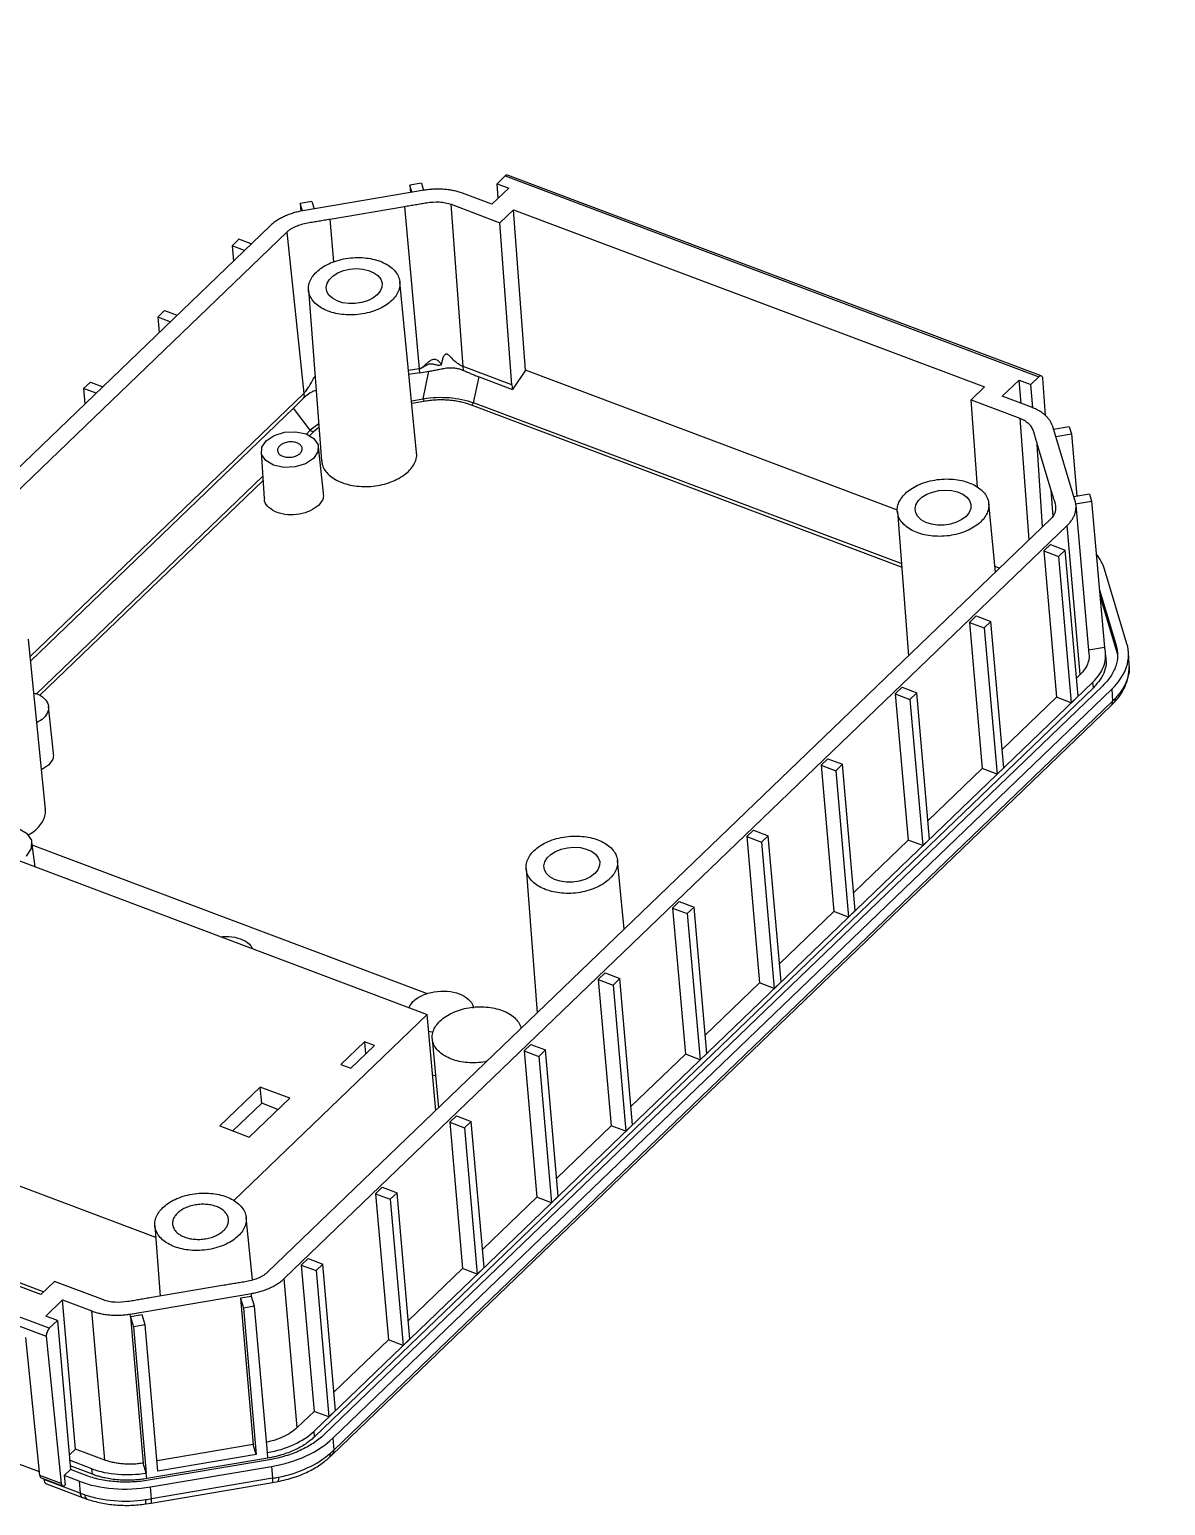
# Model space of a CAD drawing. Header units: inches. Extents: x 1127 to 4647, y 569 to 968.
# Drawn here: x 3734.1 to 3781.6, y 660.7 to 722.5 of the extents above; entities that cross this region are included whole.
import ezdxf

# ---------------------------------------------------------------- set-up
doc = ezdxf.new("R2010")
doc.units = ezdxf.units.IN
doc.styles.get("Standard").update_dxf_attribs({"font": 'txt', "bigfont": 'gbcbig.shx'})
doc.dimstyles.new('2.5', dxfattribs={"dimtxt": 2.5, "dimasz": 2, "dimexe": 0.18, "dimexo": 0.0625, "dimgap": 0.09, "dimtad": 0, "dimzin": 0, "dimdsep": 46, "dimtxsty": 'Standard', "dimcen": 2, "dimadec": 0, "dimazin": 0, "dimtfac": 1, "dimtofl": 0, "dimtmove": 0, "dimatfit": 3, "dimfxl": 1, "dimtolj": 1, "dimtzin": 0, "dimarcsym": 0})

# ---------------------------------------------------------------- blocks, each defined once
blk = doc.blocks.new('*D204')
at = {"color": 0, "lineweight": -2}
for p, q in [((3681.326, 782.479), (3711.13, 782.479)), ((3710.95, 780.479), (3710.95, 780.256)), ((3710.95, 770.687), (3710.95, 770.91)), ((3675.393, 768.687), (3711.13, 768.687)), ((4519.344, 752.718), (4519.344, 719.377)), ((4588.66, 752.718), (4588.66, 719.377)), ((4521.344, 719.557), (4548.912, 719.557)), ((4586.66, 719.557), (4559.092, 719.557))]:
    blk.add_line(p, q, dxfattribs=at)
at = {"color": 0}
for points in [[(3710.617, 780.479), (3711.284, 780.479), (3710.95, 782.479)], [(3710.617, 770.687), (3711.284, 770.687), (3710.95, 768.687)], [(4521.344, 719.89), (4521.344, 719.224), (4519.344, 719.557)], [(4586.66, 719.89), (4586.66, 719.224), (4588.66, 719.557)]]:
    blk.add_solid(points, dxfattribs=at)
at = {"layer": 'Defpoints', "color": 0}
for p in [(3681.263, 782.479), (3710.95, 782.479), (3675.33, 768.687), (4519.344, 752.78), (4588.66, 752.78), (4588.66, 719.557)]:
    blk.add_point(p, dxfattribs=at)
at = {"color": 0, "insert": (3710.95, 775.583), "char_height": 2.5, "attachment_point": 5, "rotation": 90}
blk.add_mtext('\\A1;13.79', dxfattribs=at)
at = {"color": 0, "insert": (4554.002, 719.557), "char_height": 2.5, "attachment_point": 5}
blk.add_mtext('\\A1;69.32', dxfattribs=at)
blk = doc.blocks.new('*D210')
at = {"color": 0, "lineweight": -2}
for p, q in [((3638.446, 838.66), (3637.462, 835.873)), ((3636.263, 830.479), (3636.263, 834.479)), ((3634.263, 832.479), (3638.263, 832.479)), ((4336.588, 744.866), (4336.588, 719.969)), ((4405.904, 744.866), (4405.904, 719.969)), ((4338.588, 720.149), (4366.156, 720.149)), ((4403.904, 720.149), (4376.336, 720.149))]:
    blk.add_line(p, q, dxfattribs=at)
at = {"color": 0}
for points in [[(3637.148, 835.984), (3637.776, 835.762), (3636.796, 833.987)], [(4338.588, 720.482), (4338.588, 719.815), (4336.588, 720.149)], [(4403.904, 720.482), (4403.904, 719.815), (4405.904, 720.149)]]:
    blk.add_solid(points, dxfattribs=at)
at = {"layer": 'Defpoints', "color": 0}
for p in [(3636.796, 833.987), (3635.73, 830.97), (4336.588, 744.929), (4405.904, 744.929), (4405.904, 720.149)]:
    blk.add_point(p, dxfattribs=at)
at = {"color": 0, "insert": (3640.072, 843.263), "char_height": 2.5, "attachment_point": 5, "rotation": 70.5473}
blk.add_mtext('\\A1;∅3.20', dxfattribs=at)
at = {"color": 0, "insert": (4371.246, 720.149), "char_height": 2.5, "attachment_point": 5}
blk.add_mtext('\\A1;69.32', dxfattribs=at)
blk = doc.blocks.new('*D213')
at = {"color": 0, "lineweight": -2}
for p, q in [((3752.251, 781.886), (3750.251, 781.886)), ((3754.251, 780.821), (3754.251, 782.066)), ((3756.751, 780.821), (3756.751, 782.066)), ((3758.751, 781.886), (3760.751, 781.886)), ((4341.246, 738.518), (4341.246, 723.143)), ((4401.246, 738.518), (4401.246, 723.143)), ((4343.246, 723.323), (4366.781, 723.323)), ((4399.246, 723.323), (4375.711, 723.323))]:
    blk.add_line(p, q, dxfattribs=at)
at = {"color": 0}
for points in [[(3752.251, 782.219), (3752.251, 781.552), (3754.251, 781.886)], [(3758.751, 782.219), (3758.751, 781.552), (3756.751, 781.886)], [(4343.246, 723.657), (4343.246, 722.99), (4341.246, 723.323)], [(4399.246, 723.657), (4399.246, 722.99), (4401.246, 723.323)]]:
    blk.add_solid(points, dxfattribs=at)
at = {"layer": 'Defpoints', "color": 0}
for p in [(3756.751, 781.886), (3754.251, 780.759), (3756.751, 780.759), (4341.246, 738.58), (4401.246, 738.58), (4401.246, 723.323)]:
    blk.add_point(p, dxfattribs=at)
at = {"color": 0, "char_height": 2.5, "attachment_point": 5}
for s, insert in [('\\A1;2.50', (3764.383, 781.886)), ('\\A1;60.00', (4371.246, 723.323))]:
    blk.add_mtext(s, dxfattribs=dict(at, insert=insert))

msp = doc.modelspace()

# ---------------------------------------------------------------- linework, layer by layer
at = {"color": 7, "linetype": 'Continuous', "lineweight": 15}
for p, q in [((3776.437, 707.992), (3754.091, 716.396)), ((3750.598, 715.76), (3745.522, 714.901)), ((3750.482, 716.059), (3749.992, 715.976)), ((3750.083, 715.673), (3749.992, 715.976)), ((3749.992, 715.976), (3750.019, 715.662)), ((3750.482, 716.059), (3750.574, 715.756)), ((3754.136, 715.85), (3753.43, 715.171)), ((3753.649, 716.033), (3753.986, 716.357)), ((3753.649, 716.033), (3754.136, 715.85)), ((3753.702, 715.433), (3753.649, 716.033)), ((3753.986, 716.357), (3776.332, 707.953)), ((3745.898, 715.283), (3745.407, 715.201)), ((3745.499, 714.896), (3745.407, 715.201)), ((3745.407, 715.201), (3745.435, 714.881)), ((3745.898, 715.283), (3745.989, 714.98)), ((3751.722, 715.17), (3753.771, 714.399)), ((3752.224, 708.383), (3751.722, 715.17)), ((3753.43, 715.171), (3752.203, 715.632)), ((3746.657, 714.555), (3749.771, 715.081)), ((3749.771, 715.081), (3750.385, 708.286)), ((3753.771, 714.399), (3754.336, 714.943)), ((3754.336, 714.943), (3774.065, 707.524)), ((3754.833, 708.225), (3754.336, 714.943)), ((3744.145, 714.269), (3711.364, 682.74)), ((3712.063, 682.478), (3744.844, 714.007)), ((3744.844, 714.007), (3745.554, 707.255)), ((3754.273, 707.613), (3753.771, 714.399)), ((3742.837, 713.709), (3742.554, 713.437)), ((3743.076, 713.241), (3742.554, 713.437)), ((3742.554, 713.437), (3742.61, 712.793)), ((3743.358, 713.513), (3742.837, 713.709)), ((3745.752, 711.584), (3746.297, 704.435)), ((3750.282, 704.784), (3749.577, 711.918)), ((3739.445, 710.446), (3739.727, 710.718)), ((3739.966, 710.25), (3739.445, 710.446)), ((3739.445, 710.446), (3739.501, 709.803)), ((3739.727, 710.718), (3740.249, 710.522)), ((3754.273, 707.613), (3752.224, 708.383)), ((3752.239, 708.217), (3752.224, 708.383)), ((3736.335, 707.456), (3736.618, 707.728)), ((3736.618, 707.728), (3737.14, 707.531)), ((3750.4, 708.112), (3749.96, 708.038)), ((3750.385, 708.286), (3750.4, 708.112)), ((3750.4, 708.112), (3750.798, 708.18)), ((3750.552, 707.03), (3750.798, 708.18)), ((3752.664, 706.862), (3752.896, 707.946)), ((3752.896, 707.946), (3754.29, 707.421)), ((3754.833, 708.225), (3754.29, 707.421)), ((3770.412, 702.366), (3754.833, 708.225)), ((3774.802, 707.133), (3775.509, 707.813)), ((3775.509, 707.813), (3775.996, 707.63)), ((3775.594, 706.835), (3775.509, 707.813)), ((3775.996, 707.63), (3776.332, 707.953)), ((3776.491, 707.891), (3776.606, 706.333)), ((3736.857, 707.259), (3736.335, 707.456)), ((3736.335, 707.456), (3736.392, 706.812)), ((3745.554, 707.255), (3745.569, 707.089)), ((3754.273, 707.613), (3754.29, 707.421)), ((3774.065, 707.524), (3773.499, 706.98)), ((3776.029, 706.672), (3774.802, 707.133)), ((3776.082, 706.647), (3775.996, 707.63)), ((3745.121, 706.631), (3734.121, 696.051)), ((3745.829, 705.706), (3745.121, 706.631)), ((3773.499, 706.98), (3775.548, 706.209)), ((3773.77, 703.323), (3773.499, 706.98)), ((3777.861, 702.739), (3776.922, 705.86)), ((3777.61, 705.857), (3776.956, 705.747)), ((3777.61, 705.857), (3777.7, 705.555)), ((3777.047, 705.445), (3777.7, 705.555)), ((3777.7, 705.555), (3777.929, 702.949)), ((3743.769, 704.807), (3743.897, 702.85)), ((3746.387, 703.068), (3746.172, 705.017)), ((3776.27, 705.115), (3776.846, 703.201)), ((3778.458, 703.038), (3777.805, 702.928)), ((3778.458, 703.038), (3778.549, 702.737)), ((3770.412, 702.309), (3770.874, 696.261)), ((3774.522, 699.77), (3774.238, 702.644)), ((3777.872, 702.622), (3778.549, 702.737)), ((3778.44, 696.328), (3777.894, 702.57)), ((3778.549, 702.737), (3779.085, 696.612)), ((3776.821, 701.981), (3744.039, 670.452)), ((3744.738, 670.189), (3777.519, 701.718)), ((3778.066, 695.476), (3777.519, 701.718)), ((3776.827, 700.926), (3776.545, 700.654)), ((3776.827, 700.926), (3777.444, 700.694)), ((3776.545, 700.654), (3777.081, 694.529)), ((3776.545, 700.654), (3777.161, 700.422)), ((3777.444, 700.694), (3777.161, 700.422)), ((3777.161, 700.422), (3777.697, 694.297)), ((3777.98, 694.569), (3777.444, 700.694)), ((3774.517, 699.814), (3774.554, 699.801)), ((3780.029, 696.772), (3779.09, 699.892)), ((3778.873, 699.027), (3779.575, 696.695)), ((3778.894, 698.793), (3779.596, 696.461)), ((3773.718, 697.935), (3773.435, 697.663)), ((3773.718, 697.935), (3774.334, 697.703)), ((3773.435, 697.663), (3773.971, 691.538)), ((3773.435, 697.663), (3774.052, 697.431)), ((3774.334, 697.703), (3774.052, 697.431)), ((3774.052, 697.431), (3774.588, 691.307)), ((3774.871, 691.578), (3774.334, 697.703)), ((3734.735, 689.831), (3734.03, 696.965)), ((3779.085, 696.612), (3778.425, 696.5)), ((3779.575, 696.695), (3779.596, 696.461)), ((3779.151, 696.138), (3779.131, 696.372)), ((3779.596, 696.461), (3779.632, 696.294)), ((3780.122, 695.895), (3780.093, 696.409)), ((3778.066, 695.476), (3777.913, 695.33)), ((3780.108, 695.894), (3780.114, 695.785)), ((3778.6, 695.163), (3745.986, 663.796)), ((3778.62, 694.929), (3746.007, 663.562)), ((3779.011, 695.009), (3746.397, 663.641)), ((3779.393, 694.872), (3746.769, 663.495)), ((3770.609, 694.945), (3770.326, 694.673)), ((3770.609, 694.945), (3771.225, 694.713)), ((3778.62, 694.929), (3778.6, 695.163)), ((3779.393, 694.872), (3779.421, 694.365)), ((3735.08, 692.193), (3734.866, 694.142)), ((3746.745, 662.801), (3779.356, 694.166)), ((3779.421, 694.365), (3746.81, 663)), ((3770.326, 694.673), (3770.862, 688.548)), ((3770.326, 694.673), (3770.942, 694.441)), ((3771.225, 694.713), (3770.942, 694.441)), ((3770.942, 694.441), (3771.478, 688.316)), ((3771.761, 688.588), (3771.225, 694.713)), ((3777.081, 694.529), (3774.804, 692.339)), ((3777.697, 694.297), (3777.081, 694.529)), ((3777.98, 694.569), (3777.697, 694.297)), ((3779.356, 694.166), (3779.484, 694.295)), ((3734.863, 691.688), (3734.571, 691.495)), ((3767.499, 691.954), (3767.216, 691.682)), ((3767.216, 691.682), (3767.753, 685.557)), ((3767.216, 691.682), (3767.833, 691.45)), ((3767.499, 691.954), (3768.116, 691.722)), ((3768.116, 691.722), (3767.833, 691.45)), ((3768.652, 685.597), (3768.116, 691.722)), ((3767.833, 691.45), (3768.369, 685.325)), ((3773.971, 691.538), (3771.695, 689.349)), ((3774.588, 691.307), (3773.971, 691.538)), ((3774.871, 691.578), (3774.588, 691.307)), ((3728.943, 689.441), (3750.726, 681.249)), ((3764.39, 688.963), (3764.107, 688.691)), ((3764.107, 688.691), (3764.643, 682.567)), ((3764.107, 688.691), (3764.724, 688.46)), ((3764.39, 688.963), (3765.006, 688.731)), ((3765.006, 688.731), (3764.724, 688.46)), ((3765.542, 682.607), (3765.006, 688.731)), ((3770.862, 688.548), (3768.585, 686.358)), ((3771.478, 688.316), (3770.862, 688.548)), ((3771.761, 688.588), (3771.478, 688.316)), ((3734.3, 687.426), (3734.164, 688.454)), ((3750.738, 682.108), (3734.18, 688.335)), ((3764.724, 688.46), (3765.26, 682.335)), ((3754.865, 687.356), (3755.327, 681.308)), ((3758.975, 684.817), (3758.691, 687.691)), ((3761.28, 685.973), (3760.998, 685.701)), ((3760.998, 685.701), (3761.534, 679.576)), ((3760.998, 685.701), (3761.614, 685.469)), ((3761.28, 685.973), (3761.897, 685.741)), ((3761.897, 685.741), (3761.614, 685.469)), ((3761.614, 685.469), (3762.15, 679.344)), ((3762.433, 679.616), (3761.897, 685.741)), ((3767.753, 685.557), (3765.476, 683.367)), ((3768.369, 685.325), (3767.753, 685.557)), ((3768.652, 685.597), (3768.369, 685.325)), ((3758.171, 682.982), (3757.888, 682.71)), ((3757.888, 682.71), (3758.424, 676.585)), ((3757.888, 682.71), (3758.505, 682.478)), ((3758.171, 682.982), (3758.787, 682.75)), ((3758.787, 682.75), (3758.505, 682.478)), ((3758.505, 682.478), (3759.041, 676.354)), ((3759.324, 676.625), (3758.787, 682.75)), ((3764.643, 682.567), (3762.366, 680.377)), ((3765.26, 682.335), (3764.643, 682.567)), ((3765.542, 682.607), (3765.26, 682.335)), ((3750.726, 681.249), (3742.623, 673.456)), ((3751.079, 677.222), (3750.726, 681.249)), ((3750.967, 680.489), (3750.789, 680.527)), ((3748.101, 680.099), (3747.112, 679.147)), ((3747.523, 678.993), (3748.512, 679.944)), ((3748.512, 679.944), (3748.101, 680.099)), ((3748.101, 680.099), (3748.146, 679.592)), ((3750.937, 680.23), (3751.191, 677.331)), ((3755.061, 679.992), (3754.779, 679.72)), ((3755.061, 679.992), (3755.678, 679.76)), ((3739.356, 671.91), (3718.766, 679.653)), ((3754.779, 679.72), (3755.315, 673.595)), ((3754.779, 679.72), (3755.395, 679.488)), ((3755.678, 679.76), (3755.395, 679.488)), ((3755.395, 679.488), (3755.931, 673.363)), ((3756.214, 673.635), (3755.678, 679.76)), ((3761.534, 679.576), (3759.257, 677.386)), ((3762.15, 679.344), (3761.534, 679.576)), ((3762.433, 679.616), (3762.15, 679.344)), ((3747.112, 679.147), (3747.523, 678.993)), ((3750.948, 678.718), (3751.072, 678.691)), ((3743.732, 678.206), (3742.036, 676.575)), ((3744.965, 677.743), (3743.732, 678.206)), ((3743.792, 677.524), (3743.732, 678.206)), ((3743.792, 677.524), (3742.589, 676.367)), ((3743.269, 676.111), (3744.965, 677.743)), ((3744.472, 677.268), (3743.792, 677.524)), ((3734.547, 669.516), (3714.819, 676.935)), ((3751.952, 677.001), (3751.669, 676.729)), ((3751.952, 677.001), (3752.569, 676.769)), ((3734.897, 668.101), (3712.551, 676.505)), ((3742.036, 676.575), (3743.269, 676.111)), ((3751.669, 676.729), (3752.206, 670.604)), ((3751.669, 676.729), (3752.286, 676.497)), ((3752.569, 676.769), (3752.286, 676.497)), ((3752.286, 676.497), (3752.822, 670.372)), ((3753.105, 670.644), (3752.569, 676.769)), ((3758.424, 676.585), (3756.148, 674.396)), ((3759.041, 676.354), (3758.424, 676.585)), ((3759.324, 676.625), (3759.041, 676.354)), ((3712.427, 676.171), (3734.773, 667.767)), ((3719.833, 675.215), (3734.671, 669.635)), ((3748.843, 674.01), (3748.56, 673.738)), ((3748.56, 673.738), (3749.096, 667.614)), ((3748.56, 673.738), (3749.176, 673.507)), ((3748.843, 674.01), (3749.459, 673.778)), ((3749.459, 673.778), (3749.176, 673.507)), ((3749.995, 667.654), (3749.459, 673.778)), ((3749.176, 673.507), (3749.713, 667.382)), ((3755.315, 673.595), (3753.038, 671.405)), ((3755.931, 673.363), (3755.315, 673.595)), ((3756.214, 673.635), (3755.931, 673.363)), ((3743.401, 670.132), (3743.144, 672.738)), ((3739.318, 672.403), (3739.543, 669.451)), ((3745.733, 671.02), (3745.451, 670.748)), ((3745.451, 670.748), (3745.987, 664.623)), ((3745.451, 670.748), (3746.067, 670.516)), ((3745.733, 671.02), (3746.35, 670.788)), ((3746.35, 670.788), (3746.067, 670.516)), ((3746.886, 664.663), (3746.35, 670.788)), ((3753.105, 670.644), (3752.822, 670.372)), ((3735.112, 670.059), (3734.547, 669.516)), ((3737.161, 669.289), (3735.112, 670.059)), ((3745.284, 663.947), (3744.738, 670.189)), ((3746.067, 670.516), (3746.603, 664.391)), ((3752.206, 670.604), (3749.929, 668.414)), ((3752.822, 670.372), (3752.206, 670.604)), ((3734.485, 662.09), (3714.741, 669.515)), ((3738.286, 668.699), (3743.361, 669.557)), ((3742.226, 669.904), (3739.113, 669.378)), ((3743.371, 669.44), (3742.899, 669.36)), ((3743.371, 669.44), (3743.361, 669.557)), ((3743.497, 669.024), (3743.371, 669.44)), ((3734.747, 668.608), (3735.454, 669.288)), ((3735.454, 669.288), (3736.681, 668.827)), ((3736, 663.046), (3735.454, 669.288)), ((3737.227, 662.585), (3736.681, 668.827)), ((3742.899, 669.36), (3743.435, 663.236)), ((3742.899, 669.36), (3743.024, 668.944)), ((3743.497, 669.024), (3743.024, 668.944)), ((3743.024, 668.944), (3743.56, 662.819)), ((3744.033, 662.899), (3743.497, 669.024)), ((3735.234, 668.425), (3734.747, 668.608)), ((3734.897, 668.101), (3735.234, 668.425)), ((3735.234, 668.425), (3735.78, 662.183)), ((3738.296, 668.582), (3738.286, 668.699)), ((3738.787, 668.665), (3738.296, 668.582)), ((3738.296, 668.582), (3738.421, 668.166)), ((3738.296, 668.582), (3738.832, 662.457)), ((3738.912, 668.249), (3738.421, 668.166)), ((3738.421, 668.166), (3738.958, 662.041)), ((3738.912, 668.249), (3738.787, 668.665)), ((3739.448, 662.124), (3738.912, 668.249)), ((3734.501, 661.939), (3733.915, 667.719)), ((3734.773, 667.767), (3735.399, 661.601)), ((3749.096, 667.614), (3746.819, 665.424)), ((3749.713, 667.382), (3749.096, 667.614)), ((3749.995, 667.654), (3749.713, 667.382)), ((3745.987, 664.623), (3745.284, 663.947)), ((3746.603, 664.391), (3745.987, 664.623)), ((3746.886, 664.663), (3746.603, 664.391)), ((3743.435, 663.236), (3739.41, 662.555)), ((3743.56, 662.819), (3743.435, 663.236)), ((3746.007, 663.562), (3745.986, 663.796)), ((3746.769, 663.495), (3746.81, 663)), ((3736, 663.046), (3735.728, 662.784)), ((3737.227, 662.585), (3736, 663.046)), ((3744.053, 662.665), (3738.978, 661.807)), ((3744.124, 662.598), (3739.048, 661.739)), ((3743.56, 662.819), (3739.448, 662.124)), ((3744.053, 662.665), (3744.033, 662.899)), ((3746.609, 662.675), (3746.745, 662.801)), ((3735.78, 662.183), (3735.52, 661.933)), ((3736.68, 662.222), (3735.746, 662.573)), ((3736.701, 661.988), (3735.767, 662.339)), ((3736.487, 661.918), (3735.78, 662.183)), ((3736.701, 661.988), (3736.68, 662.222)), ((3738.958, 662.041), (3738.832, 662.457)), ((3738.978, 661.807), (3738.958, 662.041)), ((3739.132, 661.461), (3744.208, 662.319)), ((3744.208, 662.319), (3744.249, 661.823)), ((3735.399, 661.601), (3734.501, 661.939)), ((3734.553, 661.844), (3735.452, 661.506)), ((3734.67, 661.8), (3734.673, 661.773)), ((3736.186, 661.204), (3734.673, 661.773)), ((3734.779, 661.584), (3736.292, 661.014)), ((3735.52, 661.933), (3735.559, 661.548)), ((3736.145, 661.698), (3735.52, 661.933)), ((3735.559, 661.548), (3735.557, 661.545)), ((3736.145, 661.698), (3736.186, 661.204)), ((3739.174, 660.964), (3739.132, 661.461)), ((3739.165, 660.782), (3744.241, 661.641)), ((3744.249, 661.823), (3739.174, 660.964)), ((3744.24, 661.641), (3744.462, 661.681)), ((3736.293, 661.014), (3736.48, 660.947)), ((3738.941, 660.747), (3739.165, 660.782))]:
    msp.add_line(p, q, dxfattribs=at)
at = {"color": 8, "linetype": 'Continuous', "lineweight": 15}
for p, q in [((3746.819, 712.764), (3746.657, 714.555)), ((3750.385, 708.286), (3749.943, 708.211)), ((3745.554, 707.255), (3734.102, 696.24)), ((3750.068, 706.948), (3750.552, 707.03)), ((3750.582, 706.915), (3750.08, 706.83)), ((3770.59, 699.982), (3752.576, 706.756)), ((3770.579, 700.124), (3752.664, 706.862)), ((3746.179, 705.978), (3745.829, 705.706)), ((3775.548, 706.209), (3775.925, 701.119)), ((3745.666, 705.549), (3745.829, 705.706)), ((3745.96, 705.637), (3745.791, 705.475)), ((3746.191, 705.823), (3745.96, 705.637)), ((3776.495, 701.668), (3776.27, 705.115)), ((3734.359, 694.674), (3743.836, 703.789)), ((3743.847, 703.606), (3734.485, 694.6)), ((3776.846, 703.201), (3776.918, 702.099)), ((3774.692, 699.934), (3774.498, 700.007))]:
    msp.add_line(p, q, dxfattribs=at)
at = {"color": 7, "linetype": 'Continuous', "lineweight": 15, "flags": 128}
for points in [[(3748.631, 711.378), (3748.452, 711.241), (3748.23, 711.13), (3747.978, 711.053), (3747.709, 711.012), (3747.438, 711.011), (3747.179, 711.049), (3746.946, 711.125), (3746.752, 711.234), (3746.607, 711.37), (3746.519, 711.526), (3746.493, 711.694), (3746.53, 711.864), (3746.629, 712.028), (3746.783, 712.176), (3746.985, 712.301), (3747.223, 712.396), (3747.486, 712.456), (3747.758, 712.476), (3748.025, 712.458), (3748.272, 712.4), (3748.487, 712.308), (3748.658, 712.184), (3748.775, 712.037), (3748.832, 711.874), (3748.827, 711.704), (3748.758, 711.535), (3748.631, 711.378)], [(3776.332, 707.953), (3776.361, 707.976), (3776.388, 707.991), (3776.415, 707.996), (3776.438, 707.992), (3776.458, 707.979), (3776.474, 707.957), (3776.485, 707.927), (3776.491, 707.891)], [(3743.98, 705.273), (3744.317, 705.496), (3744.753, 705.628), (3745.222, 705.649), (3745.654, 705.556), (3745.981, 705.364), (3746.155, 705.1), (3746.149, 704.807), (3745.964, 704.527), (3745.627, 704.305), (3745.191, 704.173), (3744.721, 704.152), (3744.29, 704.244), (3743.962, 704.437), (3743.788, 704.7), (3743.795, 704.994), (3743.98, 705.273)], [(3773.292, 702.104), (3773.113, 701.967), (3772.891, 701.856), (3772.639, 701.778), (3772.37, 701.738), (3772.098, 701.737), (3771.839, 701.775), (3771.607, 701.851), (3771.412, 701.959), (3771.268, 702.096), (3771.18, 702.252), (3771.154, 702.42), (3771.191, 702.59), (3771.289, 702.754), (3771.444, 702.902), (3771.645, 703.027), (3771.884, 703.122), (3772.146, 703.181), (3772.418, 703.202), (3772.685, 703.184), (3772.933, 703.126), (3773.148, 703.033), (3773.318, 702.91), (3773.436, 702.763), (3773.493, 702.6), (3773.487, 702.429), (3773.419, 702.261), (3773.292, 702.104)], [(3731.466, 688.492), (3731.63, 688.738), (3732.019, 688.996), (3732.524, 689.148), (3733.067, 689.173), (3733.566, 689.066), (3733.945, 688.843), (3734.146, 688.538), (3734.138, 688.199), (3733.924, 687.876), (3733.924, 687.876)], [(3757.745, 687.151), (3757.565, 687.013), (3757.344, 686.903), (3757.092, 686.825), (3756.823, 686.785), (3756.551, 686.784), (3756.292, 686.822), (3756.06, 686.898), (3755.865, 687.006), (3755.721, 687.143), (3755.633, 687.299), (3755.607, 687.467), (3755.644, 687.637), (3755.742, 687.801), (3755.897, 687.949), (3756.098, 688.074), (3756.337, 688.169), (3756.599, 688.228), (3756.871, 688.249), (3757.138, 688.23), (3757.386, 688.173), (3757.601, 688.08), (3757.771, 687.957), (3757.888, 687.81), (3757.946, 687.647), (3757.94, 687.476), (3757.872, 687.308), (3757.745, 687.151)]]:
    msp.add_lwpolyline(points, dxfattribs=at)
at = {"color": 8, "linetype": 'Continuous', "lineweight": 15, "flags": 128}
msp.add_lwpolyline([(3744.49, 661.866), (3744.491, 661.811), (3744.49, 661.765), (3744.486, 661.727), (3744.48, 661.701), (3744.47, 661.685), (3744.462, 661.681)], dxfattribs=at)
at = {"color": 7, "linetype": 'Continuous', "lineweight": 15}
for centre, radius, start, end in [((3754.07, 716.291), 0.107, 78.71085, 141.95806), ((3752.527, 707.49), 2.028, 193.12655, 196.46805), ((3752.117, 707.226), 0.657, 314.41174, 326.35332), ((3746.189, 706.236), 0.641, 235.80669, 249.04318), ((3734.886, 661.768), 0.214, 178.73548, 239.75862)]:
    msp.add_arc(centre, radius, start, end, dxfattribs=at)
at = {"color": 8, "linetype": 'Continuous', "lineweight": 15}
for centre, radius, start, end in [((3779.18, 694.334), 0.243, 316.42121, 7.43447), ((3779.288, 694.468), 0.261, 318.47759, 5.50059), ((3746.453, 662.834), 0.223, 314.38186, 9.92576), ((3746.569, 662.969), 0.243, 316.39247, 7.43596), ((3743.944, 661.745), 0.315, 340.6011, 14.2407), ((3736.4, 661.199), 0.214, 178.71857, 239.9012), ((3736.571, 661.113), 0.189, 173.84089, 241.25246), ((3738.239, 660.795), 0.704, 356.09107, 10.73543), ((3738.869, 660.887), 0.315, 340.6011, 14.2407)]:
    msp.add_arc(centre, radius, start, end, dxfattribs=at)
at = {"color": 7, "linetype": 'Continuous', "lineweight": 15}
for centre, major_axis, ratio, start_param, end_param in [((3775.165, 699.228), (3.986, 0.349), 0.621561, 0.128482, 0.405196), ((3776.104, 696.108), (3.986, 0.349), 0.621561, 5.626421, 6.411667), ((3743.481, 664.732), (3.985, 0.348), 0.621927, 4.841046, 5.626292), ((3738.406, 663.874), (3.985, 0.348), 0.621927, 4.0558, 4.841046)]:
    msp.add_ellipse(centre, major_axis=major_axis, ratio=ratio, start_param=start_param, end_param=end_param, dxfattribs=at)
for points, knots in [([(3752.203, 715.632), (3752.173, 715.643), (3752.115, 715.664), (3752.023, 715.692), (3751.93, 715.718), (3751.835, 715.74), (3751.738, 715.759), (3751.639, 715.775), (3751.537, 715.788), (3751.4, 715.801), (3751.227, 715.81), (3751.016, 715.806), (3750.806, 715.791), (3750.667, 715.77), (3750.598, 715.76)], [0, 0, 0, 0, 0.0630419, 0.1256318, 0.1879197, 0.2500577, 0.3121992, 0.3744973, 0.4371042, 0.5001697, 0.6250748, 0.750095, 0.8750284, 1, 1, 1, 1]), ([(3749.771, 715.081), (3749.849, 715.094), (3750.005, 715.12), (3750.199, 715.153), (3750.352, 715.18), (3750.467, 715.202), (3750.584, 715.222), (3750.837, 715.259), (3751.103, 715.281), (3751.361, 715.259), (3751.488, 715.238), (3751.61, 715.209), (3751.685, 715.183), (3751.722, 715.17)], [0, 0, 0, 0, 0.118511, 0.236225, 0.294292, 0.352359, 0.411276, 0.472501, 0.733695, 0.800057, 0.867164, 0.933685, 1, 1, 1, 1]), ([(3745.522, 714.901), (3745.487, 714.895), (3745.418, 714.883), (3745.316, 714.861), (3745.216, 714.836), (3745.118, 714.808), (3745.022, 714.777), (3744.927, 714.743), (3744.835, 714.706), (3744.715, 714.654), (3744.572, 714.582), (3744.414, 714.486), (3744.27, 714.382), (3744.187, 714.307), (3744.145, 714.269)], [0, 0, 0, 0, 0.0630151, 0.1255807, 0.1878468, 0.2499656, 0.3120903, 0.3743743, 0.4369695, 0.5000257, 0.6249452, 0.7499885, 0.8749735, 1, 1, 1, 1]), ([(3744.844, 714.007), (3744.857, 714.019), (3744.883, 714.043), (3744.925, 714.077), (3744.97, 714.11), (3745.033, 714.153), (3745.119, 714.203), (3745.261, 714.27), (3745.462, 714.338), (3745.709, 714.396), (3745.919, 714.433), (3746.075, 714.458), (3746.23, 714.481), (3746.424, 714.515), (3746.579, 714.541), (3746.657, 714.555)], [0, 0, 0, 0, 0.0330922, 0.0661671, 0.0993209, 0.1326491, 0.1995132, 0.2659153, 0.3870142, 0.5276943, 0.6477746, 0.7058191, 0.7638636, 0.8815325, 1, 1, 1, 1]), ([(3746.087, 712.335), (3746.019, 712.27), (3745.901, 712.131), (3745.784, 711.905), (3745.737, 711.665), (3745.768, 711.421), (3745.88, 711.19), (3746.06, 710.989), (3746.295, 710.821), (3746.573, 710.691), (3746.89, 710.598), (3747.243, 710.544), (3747.623, 710.535), (3748.016, 710.575), (3748.395, 710.665), (3748.733, 710.796), (3749.021, 710.958), (3749.253, 711.144), (3749.43, 711.352), (3749.546, 711.578), (3749.594, 711.818), (3749.562, 712.062), (3749.451, 712.293), (3749.27, 712.494), (3749.036, 712.662), (3748.757, 712.792), (3748.441, 712.885), (3748.088, 712.939), (3747.708, 712.949), (3747.314, 712.908), (3746.936, 712.818), (3746.598, 712.687), (3746.31, 712.525), (3746.155, 712.401), (3746.087, 712.335)], [0, 0, 0, 0, 0.029997, 0.060005, 0.092161, 0.125, 0.157838, 0.189994, 0.219986, 0.25, 0.279992, 0.310005, 0.342161, 0.375, 0.407838, 0.439994, 0.469986, 0.5, 0.529992, 0.560005, 0.592161, 0.625, 0.657838, 0.689994, 0.719986, 0.75, 0.779992, 0.810005, 0.842161, 0.875, 0.907838, 0.939994, 0.969992, 1, 1, 1, 1]), ([(3750.385, 708.286), (3750.394, 708.287), (3750.412, 708.291), (3750.439, 708.301), (3750.467, 708.314), (3750.496, 708.331), (3750.534, 708.356), (3750.583, 708.395), (3750.639, 708.445), (3750.695, 708.498), (3750.752, 708.55), (3750.81, 708.598), (3750.875, 708.642), (3750.943, 708.676), (3751.02, 708.69), (3751.093, 708.676), (3751.152, 708.644), (3751.204, 708.601), (3751.245, 708.556), (3751.284, 708.505), (3751.306, 708.47), (3751.318, 708.452)], [0, 0, 0, 0, 0.021341, 0.044161, 0.068869, 0.095786, 0.125161, 0.179869, 0.250499, 0.313294, 0.376015, 0.445606, 0.501351, 0.568311, 0.626215, 0.683891, 0.751221, 0.809298, 0.875555, 0.932864, 1, 1, 1, 1]), ([(3750.385, 708.286), (3750.394, 708.287), (3750.413, 708.291), (3750.442, 708.301), (3750.472, 708.313), (3750.508, 708.33), (3750.555, 708.356), (3750.611, 708.39), (3750.668, 708.424), (3750.741, 708.463), (3750.841, 708.499), (3750.943, 708.489), (3751.019, 708.472), (3751.078, 708.458), (3751.136, 708.445), (3751.196, 708.437), (3751.257, 708.436), (3751.298, 708.447), (3751.318, 708.452)], [0, 0, 0, 0, 0.027547, 0.057395, 0.089869, 0.125222, 0.175165, 0.250515, 0.322498, 0.375798, 0.500074, 0.624695, 0.68746, 0.750333, 0.818419, 0.875688, 0.940248, 1, 1, 1, 1]), ([(3750.798, 708.18), (3750.859, 708.19), (3750.982, 708.212), (3751.136, 708.241), (3751.258, 708.266), (3751.343, 708.284), (3751.434, 708.304), (3751.545, 708.32), (3751.682, 708.329), (3751.83, 708.323), (3751.974, 708.302), (3752.112, 708.268), (3752.197, 708.234), (3752.239, 708.217)], [0, 0, 0, 0, 0.125321, 0.25096, 0.314536, 0.376437, 0.425212, 0.501157, 0.600707, 0.700438, 0.800314, 0.900204, 1, 1, 1, 1]), ([(3751.318, 708.452), (3751.324, 708.473), (3751.338, 708.524), (3751.36, 708.626), (3751.382, 708.721), (3751.411, 708.796), (3751.43, 708.834), (3751.452, 708.867), (3751.481, 708.893), (3751.513, 708.906), (3751.547, 708.904), (3751.58, 708.891), (3751.614, 708.867), (3751.645, 708.839), (3751.677, 708.807), (3751.716, 708.763), (3751.765, 708.706), (3751.83, 708.642), (3751.903, 708.582), (3751.98, 708.525), (3752.054, 708.476), (3752.119, 708.435), (3752.175, 708.404), (3752.208, 708.39), (3752.224, 708.383)], [0, 0, 0, 0, 0.05208, 0.124225, 0.248564, 0.282915, 0.310926, 0.345712, 0.373218, 0.393089, 0.412808, 0.436137, 0.46346, 0.499071, 0.525635, 0.562053, 0.624946, 0.688179, 0.74976, 0.812915, 0.874727, 0.921487, 0.962933, 1, 1, 1, 1]), ([(3745.554, 707.255), (3745.571, 707.273), (3745.609, 707.313), (3745.684, 707.413), (3745.823, 707.598), (3745.913, 707.793), (3745.994, 707.933), (3746.023, 707.958), (3746.028, 707.962)], [0, 0, 0, 0, 0.099227, 0.217459, 0.434891, 0.86955, 0.978711, 1, 1, 1, 1]), ([(3752.239, 708.217), (3752.295, 708.192), (3752.405, 708.143), (3752.57, 708.073), (3752.734, 708.007), (3752.842, 707.966), (3752.896, 707.946)], [0, 0, 0, 0, 0.254015, 0.505348, 0.754006, 1, 1, 1, 1]), ([(3745.121, 706.631), (3745.158, 706.667), (3745.232, 706.739), (3745.344, 706.851), (3745.456, 706.968), (3745.531, 707.048), (3745.569, 707.089)], [0, 0, 0, 0, 0.245994, 0.494652, 0.745985, 1, 1, 1, 1]), ([(3745.569, 707.089), (3745.649, 707.159), (3745.768, 707.263), (3745.954, 707.35), (3746.042, 707.374), (3746.072, 707.382)], [0, 0, 0, 0, 0.567876, 0.850202, 1, 1, 1, 1]), ([(3752.576, 706.756), (3752.543, 706.769), (3752.476, 706.793), (3752.373, 706.826), (3752.27, 706.856), (3752.165, 706.883), (3752.059, 706.906), (3751.952, 706.926), (3751.843, 706.943), (3751.734, 706.957), (3751.593, 706.97), (3751.421, 706.979), (3751.215, 706.98), (3751.007, 706.969), (3750.795, 706.949), (3750.654, 706.927), (3750.582, 706.915)], [0, 0, 0, 0, 0.057914, 0.11501, 0.171385, 0.22714, 0.282379, 0.33721, 0.391741, 0.446086, 0.500356, 0.598005, 0.696157, 0.795459, 0.896542, 1, 1, 1, 1]), ([(3776.922, 705.86), (3776.915, 705.881), (3776.902, 705.923), (3776.875, 705.986), (3776.843, 706.046), (3776.807, 706.106), (3776.766, 706.164), (3776.72, 706.22), (3776.669, 706.275), (3776.595, 706.346), (3776.492, 706.43), (3776.353, 706.521), (3776.199, 706.603), (3776.086, 706.649), (3776.029, 706.672)], [0, 0, 0, 0, 0.063015, 0.125581, 0.187847, 0.249966, 0.31209, 0.374374, 0.436969, 0.500026, 0.624945, 0.749988, 0.874973, 1, 1, 1, 1]), ([(3775.548, 706.209), (3775.566, 706.202), (3775.603, 706.188), (3775.654, 706.165), (3775.704, 706.139), (3775.767, 706.103), (3775.839, 706.053), (3775.934, 705.969), (3776.026, 705.849), (3776.098, 705.699), (3776.138, 705.57), (3776.165, 705.474), (3776.189, 705.378), (3776.226, 705.259), (3776.255, 705.163), (3776.27, 705.115)], [0, 0, 0, 0, 0.033117, 0.066223, 0.099414, 0.132785, 0.199707, 0.266154, 0.387191, 0.52787, 0.647903, 0.705927, 0.763951, 0.881577, 1, 1, 1, 1]), ([(3744.546, 705.061), (3744.582, 705.096), (3744.68, 705.162), (3744.875, 705.222), (3745.085, 705.23), (3745.272, 705.189), (3745.416, 705.106), (3745.495, 704.989), (3745.49, 704.857), (3745.408, 704.736), (3745.263, 704.639), (3745.069, 704.579), (3744.858, 704.57), (3744.672, 704.612), (3744.528, 704.694), (3744.449, 704.812), (3744.453, 704.943), (3744.509, 705.025), (3744.546, 705.061)], [0, 0, 0, 0, 0.0600271, 0.125, 0.1899729, 0.25, 0.3100271, 0.375, 0.4399729, 0.5, 0.5600271, 0.625, 0.6899729, 0.75, 0.8100271, 0.875, 0.9399729, 1, 1, 1, 1]), ([(3746.305, 704.437), (3746.31, 704.381), (3746.321, 704.244), (3746.426, 704.038), (3746.605, 703.829), (3746.851, 703.65), (3747.152, 703.508), (3747.497, 703.407), (3747.872, 703.353), (3748.263, 703.347), (3748.656, 703.388), (3749.034, 703.477), (3749.383, 703.609), (3749.691, 703.779), (3749.945, 703.98), (3750.136, 704.206), (3750.251, 704.446), (3750.298, 704.643), (3750.278, 704.754), (3750.273, 704.784)], [0, 0, 0, 0, 0.042957, 0.105182, 0.167407, 0.229632, 0.291858, 0.354083, 0.416308, 0.478533, 0.540759, 0.602984, 0.665209, 0.727434, 0.78966, 0.851885, 0.91411, 0.976335, 1, 1, 1, 1]), ([(3770.747, 703.061), (3770.679, 702.995), (3770.561, 702.857), (3770.445, 702.631), (3770.397, 702.391), (3770.429, 702.147), (3770.54, 701.916), (3770.721, 701.715), (3770.955, 701.547), (3771.234, 701.417), (3771.55, 701.323), (3771.903, 701.27), (3772.283, 701.26), (3772.677, 701.301), (3773.056, 701.391), (3773.393, 701.522), (3773.681, 701.684), (3773.913, 701.87), (3774.091, 702.077), (3774.207, 702.304), (3774.254, 702.544), (3774.223, 702.788), (3774.112, 703.019), (3773.931, 703.22), (3773.696, 703.387), (3773.418, 703.517), (3773.101, 703.611), (3772.749, 703.665), (3772.368, 703.674), (3771.975, 703.634), (3771.596, 703.544), (3771.258, 703.413), (3770.97, 703.251), (3770.816, 703.127), (3770.747, 703.061)], [0, 0, 0, 0, 0.029997, 0.060005, 0.092161, 0.125, 0.157838, 0.189994, 0.219986, 0.25, 0.279992, 0.310005, 0.342161, 0.375, 0.407838, 0.439994, 0.469986, 0.5, 0.529992, 0.560005, 0.592161, 0.625, 0.657838, 0.689994, 0.719986, 0.75, 0.779992, 0.810005, 0.842161, 0.875, 0.907838, 0.939994, 0.969992, 1, 1, 1, 1]), ([(3746.17, 702.563), (3746.062, 702.48), (3745.846, 702.314), (3745.373, 702.177), (3744.877, 702.154), (3744.415, 702.252), (3744.077, 702.458), (3743.902, 702.676), (3743.915, 702.815), (3743.919, 702.852)], [0, 0, 0, 0, 0.157187, 0.314373, 0.47156, 0.628746, 0.785933, 0.943119, 1, 1, 1, 1]), ([(3746.367, 703.069), (3746.375, 702.996), (3746.393, 702.821), (3746.252, 702.658), (3746.17, 702.563)], [0, 0, 0, 0, 0.4148611, 1, 1, 1, 1]), ([(3776.846, 703.201), (3776.86, 703.153), (3776.888, 703.058), (3776.924, 702.938), (3776.955, 702.844), (3776.979, 702.774), (3777.002, 702.701), (3777.039, 702.546), (3777.052, 702.38), (3776.994, 702.216), (3776.949, 702.134), (3776.893, 702.055), (3776.845, 702.006), (3776.821, 701.981)], [0, 0, 0, 0, 0.118556, 0.236313, 0.2944, 0.352487, 0.411426, 0.472676, 0.733933, 0.800251, 0.867299, 0.933741, 1, 1, 1, 1]), ([(3777.519, 701.718), (3777.539, 701.738), (3777.578, 701.777), (3777.631, 701.836), (3777.68, 701.897), (3777.724, 701.959), (3777.763, 702.022), (3777.797, 702.086), (3777.826, 702.151), (3777.859, 702.238), (3777.887, 702.348), (3777.9, 702.48), (3777.894, 702.611), (3777.872, 702.697), (3777.861, 702.739)], [0, 0, 0, 0, 0.063042, 0.125632, 0.18792, 0.250058, 0.312199, 0.374497, 0.437104, 0.50017, 0.625075, 0.750095, 0.875028, 1, 1, 1, 1]), ([(3778.6, 695.163), (3778.825, 695.38), (3778.986, 695.622), (3779.152, 696.117), (3779.157, 696.372), (3779.085, 696.612)], [0, 0, 0, 0, 0.5, 0.5, 1, 1, 1, 1]), ([(3779.575, 696.695), (3779.618, 696.554), (3779.637, 696.41), (3779.631, 696.119), (3779.605, 695.974), (3779.533, 695.759), (3779.503, 695.688), (3779.433, 695.547), (3779.392, 695.476), (3779.255, 695.269), (3779.143, 695.136), (3779.011, 695.009)], [0, 0, 0, 0, 0.25, 0.25, 0.5, 0.5, 0.625, 0.625, 0.75, 0.75, 1, 1, 1, 1]), ([(3778.431, 696.327), (3778.436, 696.298), (3778.457, 696.181), (3778.405, 695.973), (3778.286, 695.714), (3778.139, 695.555), (3778.066, 695.476)], [0, 0, 0, 0, 0.103, 0.401999, 0.70097, 1, 1, 1, 1]), ([(3779.138, 696.136), (3779.146, 696.094), (3779.174, 695.929), (3779.102, 695.634), (3778.932, 695.266), (3778.724, 695.041), (3778.62, 694.929)], [0, 0, 0, 0, 0.103054, 0.401998, 0.700966, 1, 1, 1, 1]), ([(3779.506, 694.321), (3779.588, 694.417), (3779.766, 694.622), (3779.96, 694.979), (3780.1, 695.382), (3780.116, 695.664), (3780.124, 695.808)], [0, 0, 0, 0, 0.216857, 0.465945, 0.727146, 1, 1, 1, 1]), ([(3734.254, 694.701), (3734.285, 694.695), (3734.463, 694.661), (3734.696, 694.495), (3734.881, 694.232), (3734.87, 693.93), (3734.7, 693.653), (3734.477, 693.525), (3734.376, 693.467)], [0, 0, 0, 0, 0.042751, 0.2407503, 0.4387495, 0.6367488, 0.834748, 1, 1, 1, 1]), ([(3735.06, 692.194), (3735.068, 692.121), (3735.086, 691.946), (3734.945, 691.783), (3734.863, 691.688)], [0, 0, 0, 0, 0.414861, 1, 1, 1, 1]), ([(3734.001, 688.757), (3734.047, 688.781), (3734.197, 688.86), (3734.396, 689.028), (3734.589, 689.252), (3734.704, 689.493), (3734.751, 689.69), (3734.731, 689.801), (3734.726, 689.831)], [0, 0, 0, 0, 0.090706, 0.298293, 0.5058799, 0.7134669, 0.9210539, 1, 1, 1, 1]), ([(3755.2, 688.108), (3755.132, 688.042), (3755.014, 687.904), (3754.898, 687.678), (3754.85, 687.438), (3754.882, 687.193), (3754.993, 686.963), (3755.174, 686.762), (3755.408, 686.594), (3755.687, 686.464), (3756.003, 686.37), (3756.356, 686.317), (3756.736, 686.307), (3757.13, 686.348), (3757.508, 686.438), (3757.846, 686.569), (3758.134, 686.731), (3758.366, 686.917), (3758.544, 687.124), (3758.66, 687.351), (3758.707, 687.591), (3758.676, 687.835), (3758.565, 688.066), (3758.384, 688.267), (3758.149, 688.434), (3757.871, 688.564), (3757.554, 688.658), (3757.201, 688.712), (3756.821, 688.721), (3756.428, 688.68), (3756.049, 688.591), (3755.711, 688.46), (3755.423, 688.298), (3755.269, 688.173), (3755.2, 688.108)], [0, 0, 0, 0, 0.029997, 0.060005, 0.092161, 0.125, 0.157838, 0.189994, 0.219986, 0.25, 0.279992, 0.310005, 0.342161, 0.375, 0.407838, 0.439994, 0.469986, 0.5, 0.529992, 0.560005, 0.592161, 0.625, 0.657838, 0.689994, 0.719986, 0.75, 0.779992, 0.810005, 0.842161, 0.875, 0.907838, 0.939994, 0.969992, 1, 1, 1, 1]), ([(3742.087, 684.498), (3742.197, 684.507), (3742.487, 684.532), (3742.919, 684.421), (3743.274, 684.235), (3743.364, 684.068), (3743.398, 684.004)], [0, 0, 0, 0, 0.189125, 0.5, 0.810875, 1, 1, 1, 1]), ([(3749.962, 681.536), (3750.008, 681.621), (3750.114, 681.817), (3750.499, 682.057), (3751.012, 682.215), (3751.569, 682.24), (3752.085, 682.13), (3752.46, 681.9), (3752.653, 681.668), (3752.642, 681.525), (3752.639, 681.496)], [0, 0, 0, 0, 0.108716, 0.251193, 0.393671, 0.536149, 0.678627, 0.821104, 0.963582, 1, 1, 1, 1]), ([(3751.264, 680.973), (3751.339, 681.037), (3751.489, 681.167), (3751.781, 681.325), (3752.108, 681.448), (3752.463, 681.531), (3752.83, 681.57), (3753.197, 681.564), (3753.549, 681.513), (3753.872, 681.419), (3754.154, 681.286), (3754.385, 681.118), (3754.55, 680.922), (3754.639, 680.765), (3754.649, 680.674), (3754.651, 680.658)], [0, 0, 0, 0, 0.081945, 0.16389, 0.245835, 0.327781, 0.409726, 0.491671, 0.573616, 0.655561, 0.737506, 0.819451, 0.901397, 0.983342, 1, 1, 1, 1]), ([(3753.217, 679.279), (3753.193, 679.273), (3753.052, 679.239), (3752.779, 679.218), (3752.413, 679.221), (3752.061, 679.273), (3751.738, 679.367), (3751.456, 679.501), (3751.226, 679.668), (3751.056, 679.864), (3750.954, 680.08), (3750.922, 680.308), (3750.964, 680.539), (3751.073, 680.766), (3751.2, 680.904), (3751.264, 680.973)], [0, 0, 0, 0, 0.016658, 0.098603, 0.180549, 0.262494, 0.344439, 0.426384, 0.508329, 0.590274, 0.672219, 0.754165, 0.83611, 0.918055, 1, 1, 1, 1]), ([(3739.653, 673.155), (3739.585, 673.089), (3739.467, 672.951), (3739.351, 672.724), (3739.303, 672.484), (3739.335, 672.24), (3739.446, 672.01), (3739.627, 671.808), (3739.861, 671.641), (3740.14, 671.511), (3740.456, 671.417), (3740.809, 671.364), (3741.189, 671.354), (3741.583, 671.395), (3741.961, 671.485), (3742.299, 671.616), (3742.587, 671.778), (3742.819, 671.964), (3742.997, 672.171), (3743.113, 672.398), (3743.16, 672.638), (3743.129, 672.882), (3743.018, 673.113), (3742.837, 673.314), (3742.602, 673.481), (3742.324, 673.611), (3742.007, 673.705), (3741.654, 673.759), (3741.274, 673.768), (3740.881, 673.727), (3740.502, 673.638), (3740.164, 673.507), (3739.876, 673.345), (3739.722, 673.22), (3739.653, 673.155)], [0, 0, 0, 0, 0.029997, 0.060005, 0.092161, 0.125, 0.157838, 0.189994, 0.219986, 0.25, 0.279992, 0.310005, 0.342161, 0.375, 0.407838, 0.439994, 0.469986, 0.5, 0.529992, 0.560005, 0.592161, 0.625, 0.657838, 0.689994, 0.719986, 0.75, 0.779992, 0.810005, 0.842161, 0.875, 0.907838, 0.939994, 0.969992, 1, 1, 1, 1]), ([(3742.198, 672.198), (3742.156, 672.158), (3742.061, 672.082), (3741.884, 671.982), (3741.678, 671.902), (3741.447, 671.848), (3741.207, 671.822), (3740.974, 671.828), (3740.757, 671.861), (3740.564, 671.919), (3740.393, 671.998), (3740.249, 672.101), (3740.138, 672.224), (3740.071, 672.365), (3740.051, 672.514), (3740.081, 672.661), (3740.152, 672.8), (3740.26, 672.926), (3740.402, 673.041), (3740.579, 673.14), (3740.786, 673.22), (3741.017, 673.275), (3741.257, 673.3), (3741.489, 673.294), (3741.706, 673.261), (3741.9, 673.204), (3742.07, 673.124), (3742.214, 673.021), (3742.325, 672.898), (3742.392, 672.757), (3742.412, 672.609), (3742.383, 672.462), (3742.312, 672.323), (3742.239, 672.238), (3742.198, 672.198)], [0, 0, 0, 0, 0.0299919, 0.0600017, 0.0924825, 0.1249997, 0.1574805, 0.1899977, 0.2199807, 0.2499997, 0.2799827, 0.3100017, 0.3424825, 0.3749997, 0.4074805, 0.4399977, 0.4699807, 0.4999997, 0.5299827, 0.5600017, 0.5924825, 0.6249997, 0.6574805, 0.6899977, 0.7199807, 0.7499997, 0.7799827, 0.8100017, 0.8424825, 0.8749997, 0.9074805, 0.9399977, 0.96999, 1, 1, 1, 1]), ([(3744.039, 670.452), (3744.026, 670.44), (3744.001, 670.416), (3743.958, 670.382), (3743.913, 670.348), (3743.85, 670.305), (3743.764, 670.256), (3743.622, 670.189), (3743.421, 670.12), (3743.174, 670.062), (3742.964, 670.026), (3742.808, 670.001), (3742.653, 669.977), (3742.46, 669.944), (3742.304, 669.918), (3742.226, 669.904)], [0, 0, 0, 0, 0.033117, 0.066223, 0.099414, 0.132785, 0.199707, 0.266154, 0.387191, 0.52787, 0.647903, 0.705927, 0.763951, 0.881577, 1, 1, 1, 1]), ([(3743.361, 669.557), (3743.396, 669.564), (3743.465, 669.576), (3743.567, 669.598), (3743.667, 669.623), (3743.765, 669.651), (3743.862, 669.682), (3743.956, 669.716), (3744.049, 669.753), (3744.168, 669.805), (3744.311, 669.877), (3744.469, 669.973), (3744.614, 670.076), (3744.697, 670.152), (3744.738, 670.189)], [0, 0, 0, 0, 0.0630151, 0.1255807, 0.1878468, 0.2499656, 0.3120903, 0.3743743, 0.4369695, 0.5000257, 0.6249452, 0.7499885, 0.8749735, 1, 1, 1, 1]), ([(3736.681, 668.827), (3736.71, 668.816), (3736.769, 668.795), (3736.86, 668.766), (3736.953, 668.741), (3737.048, 668.719), (3737.145, 668.7), (3737.245, 668.684), (3737.346, 668.671), (3737.483, 668.658), (3737.657, 668.649), (3737.867, 668.653), (3738.078, 668.668), (3738.217, 668.689), (3738.286, 668.699)], [0, 0, 0, 0, 0.063042, 0.125632, 0.18792, 0.250058, 0.312199, 0.374497, 0.437104, 0.50017, 0.625075, 0.750095, 0.875028, 1, 1, 1, 1]), ([(3739.113, 669.378), (3739.034, 669.365), (3738.879, 669.339), (3738.685, 669.306), (3738.531, 669.278), (3738.416, 669.257), (3738.299, 669.237), (3738.046, 669.2), (3737.78, 669.177), (3737.522, 669.2), (3737.395, 669.221), (3737.273, 669.25), (3737.199, 669.276), (3737.161, 669.289)], [0, 0, 0, 0, 0.118556, 0.236313, 0.2944, 0.352487, 0.411426, 0.472676, 0.733933, 0.800251, 0.867299, 0.933741, 1, 1, 1, 1]), ([(3734.897, 668.101), (3734.86, 668.065), (3734.825, 668.008), (3734.779, 667.884), (3734.768, 667.818), (3734.773, 667.767)], [0, 0, 0, 0, 0.5, 0.5, 1, 1, 1, 1]), ([(3745.284, 663.947), (3745.198, 663.873), (3745.027, 663.725), (3744.691, 663.545), (3744.345, 663.409), (3744.102, 663.358), (3743.995, 663.336)], [0, 0, 0, 0, 0.264258, 0.528574, 0.792772, 1, 1, 1, 1]), ([(3744.033, 662.899), (3744.424, 662.965), (3744.802, 663.08), (3745.469, 663.386), (3745.761, 663.579), (3745.986, 663.796)], [0, 0, 0, 0, 0.5, 0.5, 1, 1, 1, 1]), ([(3746.007, 663.562), (3745.984, 663.54), (3745.938, 663.497), (3745.864, 663.434), (3745.787, 663.373), (3745.707, 663.314), (3745.581, 663.227), (3745.401, 663.119), (3745.159, 662.996), (3744.9, 662.889), (3744.658, 662.807), (3744.44, 662.746), (3744.248, 662.701), (3744.118, 662.677), (3744.053, 662.665)], [0, 0, 0, 0, 0.050064, 0.100029, 0.149971, 0.199967, 0.250096, 0.374996, 0.500053, 0.624988, 0.74999, 0.833381, 0.916598, 1, 1, 1, 1]), ([(3746.397, 663.641), (3746.265, 663.514), (3746.115, 663.395), (3745.781, 663.174), (3745.6, 663.075), (3745.311, 662.942), (3745.211, 662.9), (3745.005, 662.823), (3744.899, 662.787), (3744.575, 662.689), (3744.353, 662.637), (3744.124, 662.598)], [0, 0, 0, 0, 0.25, 0.25, 0.5, 0.5, 0.625, 0.625, 0.75, 0.75, 1, 1, 1, 1]), ([(3744.462, 661.681), (3744.695, 661.735), (3745.143, 661.839), (3745.732, 662.086), (3746.223, 662.362), (3746.484, 662.574), (3746.609, 662.675)], [0, 0, 0, 0, 0.283091, 0.544107, 0.783079, 1, 1, 1, 1]), ([(3746.672, 662.873), (3746.696, 662.894), (3746.743, 662.936), (3746.788, 662.979), (3746.81, 663)], [0, 0, 0, 0, 0.499936, 1, 1, 1, 1]), ([(3736.68, 662.222), (3737.008, 662.099), (3737.381, 662.018), (3738.16, 661.957), (3738.567, 661.975), (3738.958, 662.041)], [0, 0, 0, 0, 0.5, 0.5, 1, 1, 1, 1]), ([(3738.978, 661.807), (3738.939, 661.801), (3738.86, 661.788), (3738.742, 661.772), (3738.623, 661.76), (3738.503, 661.75), (3738.324, 661.74), (3738.085, 661.736), (3737.79, 661.75), (3737.501, 661.783), (3737.252, 661.827), (3737.042, 661.878), (3736.867, 661.928), (3736.756, 661.968), (3736.701, 661.988)], [0, 0, 0, 0, 0.050052, 0.100004, 0.149934, 0.19992, 0.250038, 0.374925, 0.499975, 0.624917, 0.749932, 0.833341, 0.916578, 1, 1, 1, 1]), ([(3738.832, 662.457), (3738.797, 662.452), (3738.728, 662.441), (3738.623, 662.428), (3738.518, 662.418), (3738.413, 662.412), (3738.309, 662.409), (3738.204, 662.409), (3738.1, 662.412), (3737.961, 662.421), (3737.791, 662.44), (3737.594, 662.476), (3737.404, 662.523), (3737.286, 662.564), (3737.227, 662.585)], [0, 0, 0, 0, 0.063015, 0.125581, 0.187847, 0.249966, 0.31209, 0.374374, 0.436969, 0.500026, 0.624945, 0.749988, 0.874973, 1, 1, 1, 1]), ([(3734.501, 661.939), (3734.505, 661.915), (3734.514, 661.869), (3734.541, 661.853), (3734.554, 661.845)], [0, 0, 0, 0, 0.506395, 1, 1, 1, 1]), ([(3735.399, 661.601), (3735.404, 661.551), (3735.424, 661.516), (3735.482, 661.496), (3735.52, 661.51), (3735.557, 661.545)], [0, 0, 0, 0, 0.5, 0.5, 1, 1, 1, 1]), ([(3739.048, 661.739), (3738.828, 661.702), (3738.605, 661.678), (3738.157, 661.656), (3737.936, 661.658), (3737.611, 661.681), (3737.503, 661.692), (3737.29, 661.72), (3737.184, 661.737), (3736.873, 661.799), (3736.675, 661.852), (3736.487, 661.918)], [0, 0, 0, 0, 0.25, 0.25, 0.5, 0.5, 0.625, 0.625, 0.75, 0.75, 1, 1, 1, 1]), ([(3736.48, 660.947), (3736.671, 660.89), (3737.052, 660.777), (3737.672, 660.695), (3738.307, 660.676), (3738.73, 660.723), (3738.941, 660.747)], [0, 0, 0, 0, 0.251213, 0.501417, 0.750926, 1, 1, 1, 1]), ([(3738.93, 660.926), (3738.971, 660.932), (3739.052, 660.944), (3739.133, 660.958), (3739.174, 660.964)], [0, 0, 0, 0, 0.500103, 1, 1, 1, 1])]:
    msp.add_open_spline(points, degree=3, knots=knots, dxfattribs=at)
for points in [[(3750.552, 707.03), (3751.311, 707.146), (3752.021, 707.089), (3752.664, 706.862)], [(3779.421, 694.365), (3779.466, 694.408), (3779.508, 694.45), (3779.548, 694.493)], [(3744.49, 661.866), (3745.352, 662.035), (3746.128, 662.393), (3746.672, 662.873)], [(3744.249, 661.823), (3744.33, 661.836), (3744.41, 661.851), (3744.49, 661.866)], [(3736.186, 661.204), (3736.251, 661.179), (3736.317, 661.156), (3736.383, 661.133)], [(3736.383, 661.133), (3737.145, 660.874), (3738.051, 660.8), (3738.93, 660.926)]]:
    msp.add_open_spline(points, degree=3, dxfattribs=at)
at = {"color": 8, "linetype": 'Continuous', "lineweight": 15}
msp.add_open_spline([(3780.114, 695.785), (3780.117, 695.753), (3780.131, 695.58), (3780.045, 695.269), (3779.864, 694.863), (3779.653, 694.616), (3779.548, 694.493)], degree=3, knots=[0, 0, 0, 0, 0.071942, 0.383342, 0.692691, 1, 1, 1, 1], dxfattribs=at)

# ---------------------------------------------------------------- dimensions: what is measured, and where the dimension line sits
for base, p1, p2, picture, middle in [((4405.904, 720.149), (4336.588, 744.929), (4405.904, 744.929), '*D210', (4371.246, 720.149)), ((4401.246, 723.323), (4341.246, 738.58), (4401.246, 738.58), '*D213', (4371.246, 723.323)), ((3756.751, 781.886), (3754.251, 780.759), (3756.751, 780.759), '*D213', (3764.383, 781.886))]:
    dim = msp.add_linear_dim(base=base, p1=p1, p2=p2, dimstyle='2.5')
    dim.commit()
    dim.dimension.update_dxf_attribs({"geometry": picture, "text_midpoint": middle})
dim = msp.add_diameter_dim_2p(p1=(3635.73, 830.97), p2=(3636.796, 833.987), dimstyle='2.5')
dim.commit()
dim.dimension.update_dxf_attribs({"geometry": '*D210', "text_midpoint": (3640.072, 843.263), "dimtype": 163})
dim = msp.add_linear_dim(base=(4588.66, 719.557), p1=(4519.344, 752.78), p2=(4588.66, 752.78), dimstyle='2.5')
dim.commit()
dim.dimension.update_dxf_attribs({"geometry": '*D204', "text_midpoint": (4554.002, 719.557), "dimtype": 160})
dim = msp.add_linear_dim(base=(3710.95, 782.479), p1=(3675.33, 768.687), p2=(3681.263, 782.479), angle=90, dimstyle='2.5')
dim.commit()
dim.dimension.update_dxf_attribs({"geometry": '*D204', "text_midpoint": (3710.95, 775.583)})

doc.saveas('drawing.dxf')
